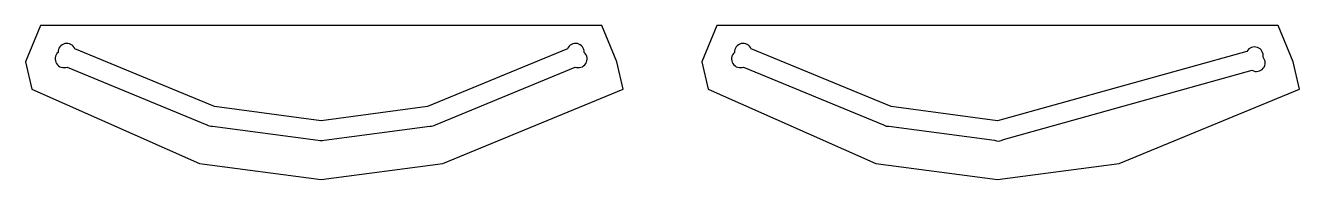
# Model space of a CAD drawing. Header units: millimetres. Extents: x 0 to 226, y 0 to 27.
import ezdxf

# ---------------------------------------------------------------- set-up
doc = ezdxf.new("R2010")
doc.units = ezdxf.units.MM

msp = doc.modelspace()

# ---------------------------------------------------------------- linework, layer by layer
for points in [[(102.22, 27.36), (2.68, 27.36), (0, 20.89), (1.12, 16.02), (30.86, 2.84), (52.45, 0), (74.04, 2.84), (106.02, 16.02), (104.9, 20.89)], [(222.22, 27.36), (122.68, 27.36), (120, 20.89), (121.12, 16.02), (150.86, 2.84), (172.45, 0), (194.04, 2.84), (226.02, 16.02), (224.9, 20.89)]]:
    msp.add_lwpolyline(points, close=True)
for points in [[(33.56, 12.94), (8.75, 23.22, 0.838774), (5.77, 22.56, 0.838774), (7.41, 19.98), (32.17, 9.73, 0.170253), (33.16, 9.46), (51.94, 6.99, 0.170253), (52.96, 6.99), (71.74, 9.46, 0.170253), (72.73, 9.73), (97.49, 19.98, 0.838774), (99.13, 22.56, 0.838774), (96.15, 23.22), (71.34, 12.94), (52.45, 10.45)], [(153.56, 12.94), (128.75, 23.22, 0.838774), (125.77, 22.56, 0.838774), (127.41, 19.98), (152.22, 9.71), (152.22, 9.7, 0.160712), (153.16, 9.46), (171.9, 7, 0.276094), (173.48, 7.11), (217.62, 19.39, 0.838774), (219.56, 21.74, 0.838774), (216.68, 22.76), (172.45, 10.45)]]:
    msp.add_lwpolyline(points, format="xyb", close=True)

doc.saveas('drawing.dxf')
